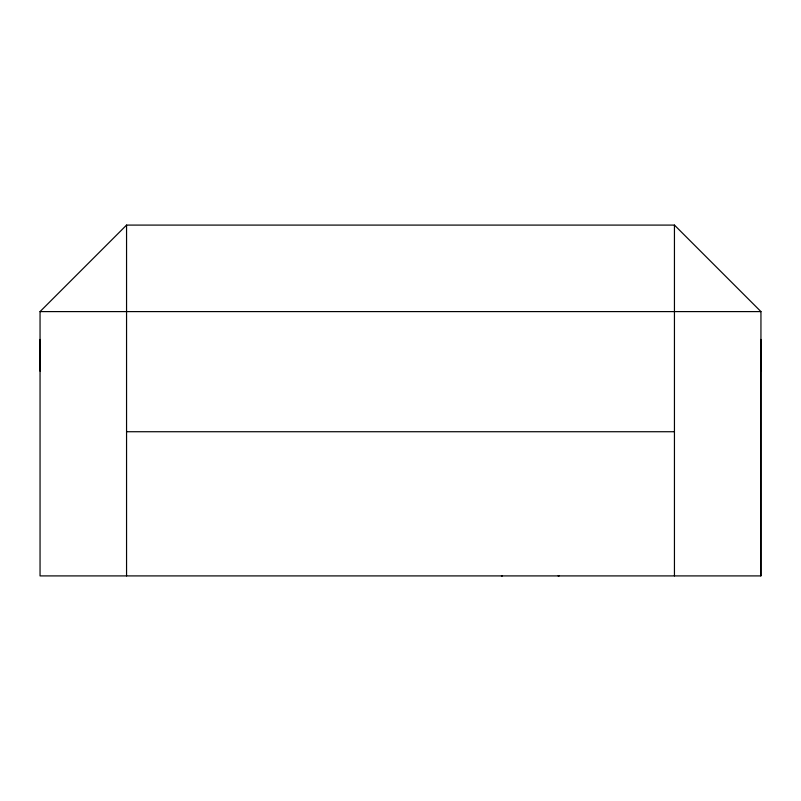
<?xml version="1.0" encoding="UTF-8"?>
<svg xmlns="http://www.w3.org/2000/svg" width="801" height="801" viewBox="0 0 801 801"><rect width="100%" height="100%" fill="white"/><g stroke="black" fill="none" stroke-linecap="round" stroke-linejoin="round"><path stroke-width="1.2" d="M40.05 371.123L40.05 339.454M760.79 371.123L760.79 339.444L760.87 575.909L760.95 311.599L674.442 225.091L126.558 225.091L40.05 311.599L40.05 575.909L760.87 575.909M40.05 311.599L760.95 311.599M126.558 431.729L674.442 431.729M501.426 575.909L502.407 575.909M558.107 575.909L559.098 575.909M674.442 225.091L674.442 575.909M126.558 225.091L126.558 575.909"/></g></svg>
